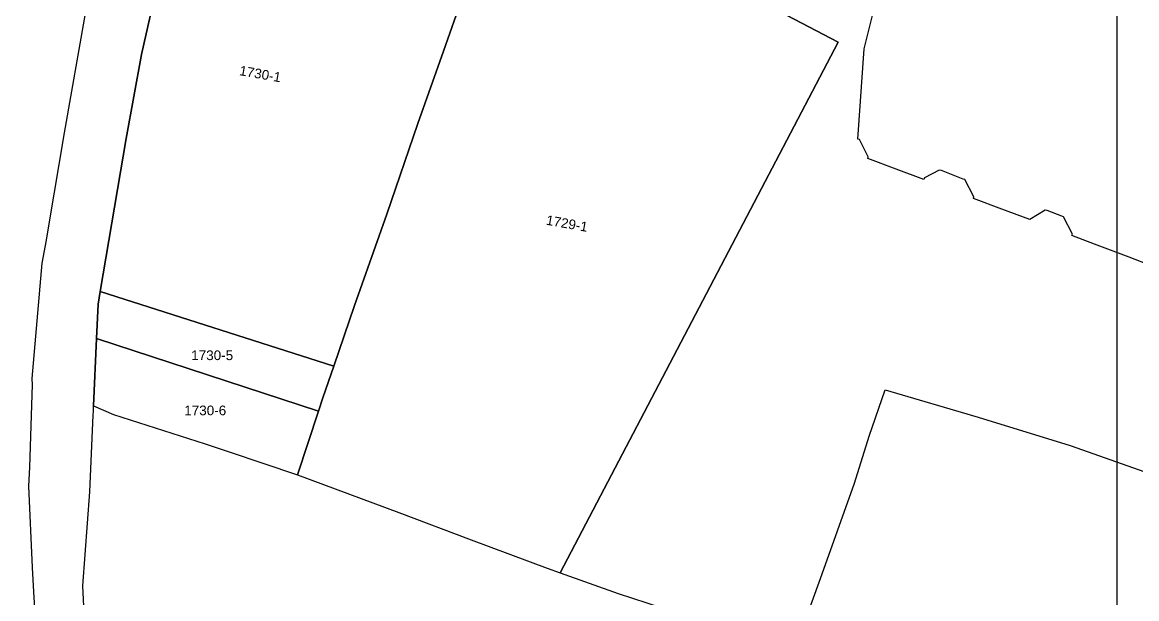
# Model space of a CAD drawing. Header units: metres. Extents: x 7508000 to 7510589, y 4725804 to 4728000.
# Drawn here: x 7509433 to 7510010, y 4726324 to 4726623 of the extents above; entities that cross this region are included whole.
import ezdxf
from ezdxf.enums import TextEntityAlignment as Align

# ---------------------------------------------------------------- set-up
doc = ezdxf.new("R2010")
doc.units = ezdxf.units.M
for name, color, linetype in [('OBILIQ_A10_PAR_PARCEL_TXT', 7, 'Continuous'), ('OBILIQ_PAR_PARCELGEOM_ILI', 7, 'Continuous'), ('Orotofoto 2018', 7, 'Continuous')]:
    doc.layers.add(name, color=color, linetype=linetype)
doc.styles.get("Standard").update_dxf_attribs({"font": 'arial.ttf'})
picture_1 = doc.add_image_def('image1.ecw', size_in_pixel=(11111, 11111))

msp = doc.modelspace()

# ---------------------------------------------------------------- linework, layer by layer
at = {"layer": 'OBILIQ_PAR_PARCELGEOM_ILI', "color": 7, "linetype": 'Continuous'}
for points in [[(7509667.69, 4726654.94), (7509685.29, 4726702.02), (7509703.3, 4726748.56), (7509721.17, 4726795.46), (7509708.55, 4726800.36), (7509690.95, 4726807.28), (7509683.4, 4726802.74), (7509640.91, 4726777.11), (7509615.34, 4726761.38), (7509607.85, 4726740.69), (7509595.96, 4726712.49), (7509580.17, 4726717.64), (7509549.34, 4726665.24), (7509510.34, 4726675.35), (7509494.93, 4726606.45), (7509486.86, 4726562.85), (7509473.56, 4726483.62), (7509594.47, 4726444.94), (7509605.22, 4726476.28), (7509621.89, 4726523.63), (7509637.87, 4726570.57), (7509651.3, 4726608.07), (7509667.69, 4726654.94)], [(7509855.62, 4726612.79), (7509685.29, 4726702.02), (7509667.69, 4726654.94), (7509651.3, 4726608.07), (7509637.87, 4726570.57), (7509621.89, 4726523.63), (7509605.22, 4726476.28), (7509594.47, 4726444.94), (7509588.83, 4726428.53), (7509586.55, 4726421.62), (7509575.61, 4726388.53), (7509628.15, 4726368.97), (7509665.65, 4726354.81), (7509704.84, 4726340.1), (7509711.58, 4726337.72), (7509855.62, 4726612.79)], [(7509594.47, 4726444.94), (7509473.56, 4726483.62), (7509472.46, 4726477.05), (7509471.66, 4726459.13), (7509586.55, 4726421.62), (7509588.83, 4726428.53), (7509594.47, 4726444.94)], [(7509586.55, 4726421.62), (7509471.66, 4726459.13), (7509470.1, 4726424.38), (7509480.46, 4726419.88), (7509527.86, 4726404.57), (7509540.25, 4726400.41), (7509575.61, 4726388.53), (7509586.55, 4726421.62)]]:
    msp.add_lwpolyline(points, close=True, dxfattribs=at)
for points in [[(7509685.29, 4726702.02), (7509855.62, 4726612.79), (7509711.58, 4726337.72), (7509741.67, 4726327.08), (7509778.76, 4726314.94)], [(7509466.3, 4726295.74), (7509464.56, 4726331.08), (7509468.17, 4726379.67), (7509469.89, 4726419.54), (7509469.98, 4726421.51), (7509470.1, 4726424.38), (7509470.1, 4726424.38), (7509471.66, 4726459.13), (7509472.46, 4726477.05), (7509473.56, 4726483.62), (7509486.86, 4726562.85), (7509494.93, 4726606.45), (7509510.34, 4726675.35)], [(7509465.67, 4726627.55), (7509454.76, 4726565.85), (7509446.76, 4726517.65), (7509445.46, 4726510.24), (7509443.36, 4726498.25), (7509438.18, 4726438.47), (7509438.17, 4726438.35), (7509438.33, 4726435.38), (7509436.81, 4726392.46), (7509436.46, 4726382.59), (7509438.34, 4726340.54), (7509438.9, 4726327.9), (7509442.93, 4726264.15)], [(7510017.85, 4726496.87), (7510006.24, 4726501.27), (7509988.35, 4726508.06), (7509976.58, 4726512.52), (7509976.9, 4726513.35), (7509972.18, 4726522.33), (7509971.32, 4726522.54), (7509963.8, 4726525.47), (7509962.71, 4726525.74), (7509954.74, 4726520.79), (7509940.39, 4726526.23), (7509925.63, 4726531.82), (7509925.86, 4726532.65), (7509921.23, 4726541.64), (7509920.37, 4726541.85), (7509909.11, 4726546.21), (7509907.96, 4726546.49), (7509900.37, 4726542.5), (7509899.99, 4726541.53), (7509885.64, 4726546.97), (7509870.88, 4726552.57), (7509871.11, 4726553.4), (7509866.71, 4726562.29), (7509865.82, 4726562.5), (7509869.13, 4726609.33), (7509873.72, 4726627.92)], [(7509830.61, 4726290.87), (7509846.36, 4726334.8), (7509863.96, 4726384.19), (7509871.59, 4726408.67), (7509879.92, 4726432.52), (7509927.99, 4726418.41), (7509975.72, 4726403.74), (7510023.23, 4726387.04)]]:
    msp.add_lwpolyline(points, dxfattribs=at)

# ---------------------------------------------------------------- texts
at = {"layer": 'OBILIQ_A10_PAR_PARCEL_TXT', "color": 7}
for s, p in [('1730-1', (7509556.39, 4726596.32)), ('1729-1', (7509715.19, 4726518.81))]:
    msp.add_text(s, height=5, rotation=-10, dxfattribs=at).set_placement(p, align=Align.MIDDLE_CENTER)
for s, p in [('1730-5', (7509531.48, 4726450.51)), ('1730-6', (7509527.88, 4726421.93))]:
    msp.add_text(s, height=5, dxfattribs=at).set_placement(p, align=Align.MIDDLE_CENTER)

# ---------------------------------------------------------------- pictures from other files: only their frames are drawn
at = {"layer": 'Orotofoto 2018'}
image = msp.add_image(picture_1, insert=(7508000, 4726000.02), size_in_units=(1999.82, 1999.82), dxfattribs=at)
image.dxf.flags = 7

doc.saveas('drawing.dxf')
